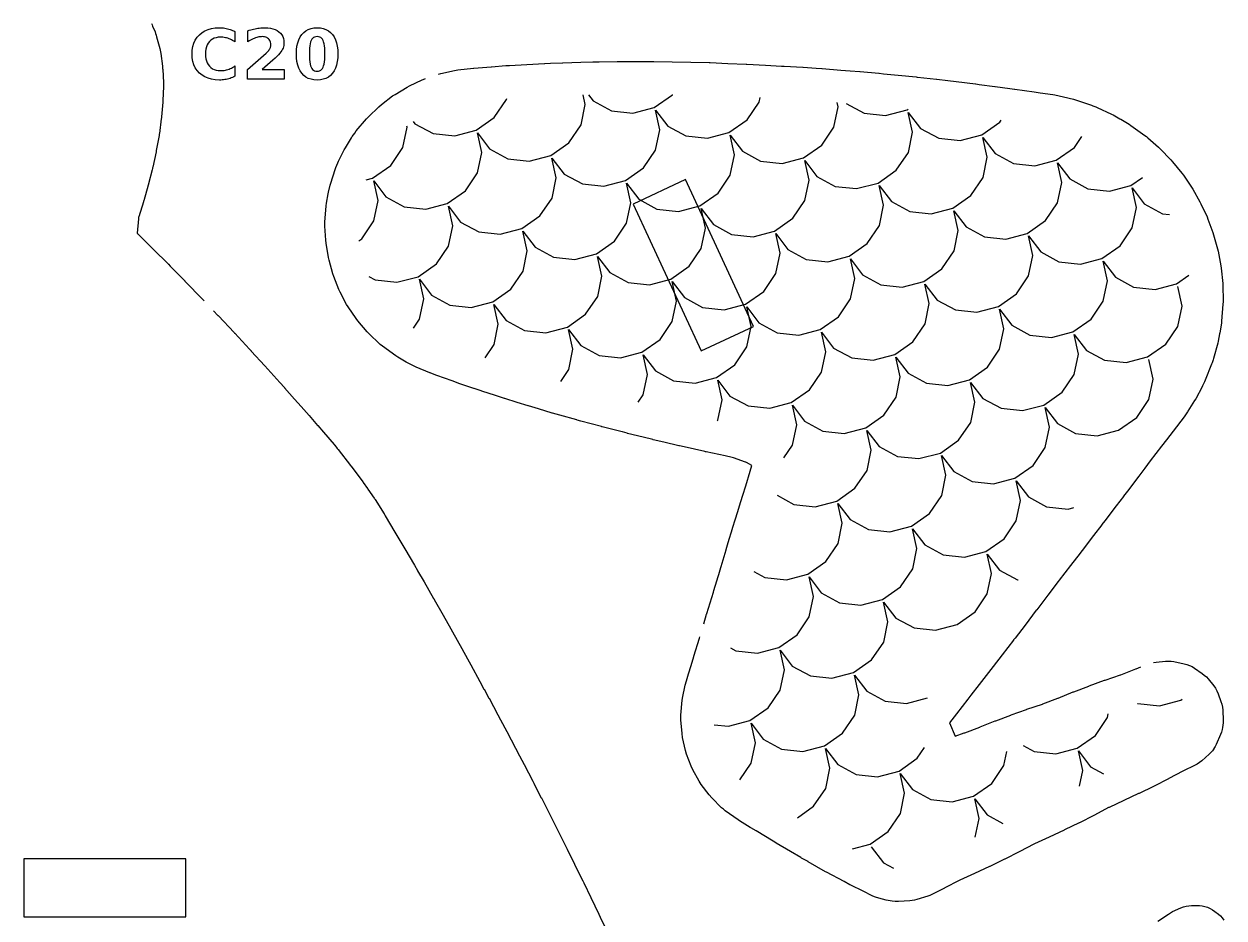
# Model space of a CAD drawing. Header units: millimetres. Extents: x 1 to 293, y 4 to 294.
# Drawn here: x 233.1 to 290.9, y 144 to 187.1 of the extents above; entities that cross this region are included whole.
import ezdxf

# ---------------------------------------------------------------- set-up
doc = ezdxf.new("R2010")
doc.units = ezdxf.units.MM
for name, color, linetype in [('CUT', 1, 'CONTINUOUS'), ('ENGRAVE', 5, 'CONTINUOUS'), ('SCORE', 7, 'CONTINUOUS')]:
    doc.layers.add(name, color=color, linetype=linetype)

msp = doc.modelspace()

# ---------------------------------------------------------------- linework, layer by layer
at = {"layer": 'CUT', "color": 1}
for points in [[(239.2527, 187.1338), (239.2786, 187.0772), (239.3031, 187.02), (239.4164, 186.7377), (239.4445, 186.6609), (239.4702, 186.5833), (239.4936, 186.5049), (239.644, 185.9376), (239.6631, 185.8551), (239.6796, 185.7721), (239.6934, 185.6885), (239.7735, 185.0875), (239.7795, 185.0337), (239.7845, 184.9797), (239.7884, 184.9257), (239.821, 184.2922), (239.8227, 184.231), (239.823, 184.1698), (239.822, 184.1086), (239.7951, 183.4385), (239.7936, 183.4098), (239.7918, 183.3811), (239.7897, 183.3524), (239.7306, 182.6423), (239.7273, 182.6087), (239.7237, 182.5752), (239.7196, 182.5417), (239.6248, 181.836), (239.6201, 181.8042), (239.6151, 181.7725), (239.6096, 181.7408), (239.4766, 181.0165), (239.4726, 180.9957), (239.4685, 180.975), (239.4642, 180.9542), (239.304, 180.2147), (239.2992, 180.1936), (239.2943, 180.1725), (239.2892, 180.1515), (239.2732, 180.0875), (239.1057, 179.4159), (239.0996, 179.3924), (239.0933, 179.3689), (239.0867, 179.3455), (238.872, 178.6009), (238.8676, 178.5859), (238.8631, 178.5709), (238.8585, 178.556), (238.6311, 177.8316), (238.6255, 177.8121), (238.6151, 177.758), (238.613, 177.7378), (238.5599, 177.0422), (238.5592, 177.0292), (238.5683, 177.0198), (239.2441, 176.3558), (239.2527, 176.3473), (239.3452, 176.2547), (240.0456, 175.5562), (240.0507, 175.5511), (240.0557, 175.546), (240.0608, 175.5409), (240.1454, 175.4547), (240.8464, 174.7437), (240.8513, 174.7387), (240.8561, 174.7338), (240.8609, 174.7289), (240.9329, 174.6543), (241.6454, 173.92), (241.6538, 173.9112), (241.7089, 173.8534), (241.7821, 173.7767)], [(253.0653, 184.6935), (253.1861, 184.7278), (253.8516, 184.8797), (254.0096, 184.906), (254.756, 184.9844), (254.7831, 184.987), (255.6154, 185.0573), (255.6226, 185.0579), (256.3223, 185.1133), (256.3278, 185.1137), (256.4549, 185.1232), (256.4877, 185.1253), (257.3323, 185.1677), (258.1872, 185.2127), (258.2027, 185.2134), (258.4669, 185.2242), (259.0505, 185.2497), (259.0704, 185.2504), (259.9307, 185.2751), (260.5148, 185.2915), (260.5191, 185.2916), (260.7922, 185.2984), (260.8137, 185.2988), (261.6799, 185.3063), (261.6838, 185.3064), (262.4605, 185.3109), (262.4641, 185.3109), (262.556, 185.3112), (262.5681, 185.3112), (263.4396, 185.306), (263.4544, 185.3059), (264.3231, 185.2911), (265.2236, 185.2753), (265.2271, 185.2752), (266.1047, 185.2575), (266.1277, 185.2568), (266.1502, 185.256), (266.1526, 185.2559), (267.0137, 185.2221), (267.8963, 185.1892), (267.9222, 185.188), (268.8188, 185.1372), (269.6034, 185.0921), (269.7244, 185.0851), (269.7263, 185.085), (270.6248, 185.0315), (270.6405, 185.0305), (271.2729, 184.9854), (271.5359, 184.968), (271.553, 184.9668), (272.4598, 184.8951), (272.9076, 184.8594), (273.3721, 184.822), (273.3805, 184.8213), (274.2884, 184.7426), (274.303, 184.7412), (274.5121, 184.7208), (275.2194, 184.651), (275.2209, 184.6508), (276.0787, 184.5652), (276.0801, 184.565), (276.1384, 184.5591), (276.1522, 184.5577), (277.0687, 184.4556), (277.0831, 184.4539), (277.6029, 184.3903), (278.0092, 184.3422), (278.0108, 184.342), (278.937, 184.2314), (278.9508, 184.2297), (279.1125, 184.2086), (279.8719, 184.1143), (279.8892, 184.112), (280.5969, 184.0147), (280.8141, 183.9861), (280.8304, 183.9839), (281.7665, 183.8489), (281.7688, 183.8486), (282.0551, 183.8068), (282.0571, 183.8065), (282.6728, 183.7157), (282.7598, 183.6999), (283.3967, 183.5624), (283.4566, 183.5481), (283.6696, 183.4917), (283.7526, 183.4669), (284.5267, 183.2074), (284.6006, 183.1802), (284.7387, 183.1247), (284.8032, 183.0967), (285.4933, 182.7761), (285.5769, 182.7337), (285.8996, 182.5553), (285.9455, 182.5288), (286.343, 182.288), (286.4286, 182.2316), (287.0973, 181.7529), (287.1787, 181.6898), (287.2144, 181.6599), (287.2368, 181.6406), (287.7634, 181.1785), (287.8432, 181.1023), (288.3583, 180.5689), (288.4329, 180.4848), (288.8881, 179.9263), (288.9575, 179.8332), (289.3519, 179.2529), (289.4094, 179.1604), (289.7544, 178.5516), (289.8042, 178.4547), (290.0974, 177.8223), (290.1391, 177.7217), (290.3808, 177.065), (290.4142, 176.9613), (290.6022, 176.2853), (290.6284, 176.1722), (290.7605, 175.4639), (290.7764, 175.3526), (290.8506, 174.6148), (290.8571, 174.5047), (290.8695, 173.8042), (290.8697, 173.7746), (290.8695, 173.7281), (290.8651, 173.6252), (290.7982, 172.8055), (290.786, 172.7037), (290.7128, 172.2448), (290.7035, 172.1926), (290.631, 171.8311), (290.6094, 171.7399), (290.4081, 171.006), (290.3877, 170.9387), (290.3408, 170.7975), (290.3139, 170.7235), (290.0116, 169.9651), (289.977, 169.8857), (289.8823, 169.6867), (289.8546, 169.6317), (289.5504, 169.0615), (289.5002, 168.9754), (289.1762, 168.4638), (289.1517, 168.4265), (289.0294, 168.2471), (288.9874, 168.1888), (288.4609, 167.4986), (288.4579, 167.4948), (288.1452, 167.088), (287.9099, 166.7815), (287.3636, 166.0682), (287.1042, 165.7238), (286.8164, 165.3417), (286.8128, 165.3369), (286.2672, 164.6192), (286.0752, 164.3661), (286.0721, 164.362), (285.7191, 163.9004), (285.1711, 163.1808), (285.1692, 163.1783), (285.034, 163.0016), (285.0305, 162.9971), (284.6216, 162.4676), (284.073, 161.7492), (284.0686, 161.7435), (283.9812, 161.6304), (283.5206, 161.0335), (283.5188, 161.0313), (282.9706, 160.324), (282.9658, 160.3177), (282.9203, 160.2574), (282.4221, 159.5985), (281.8924, 158.8989), (281.878, 158.8798), (281.8715, 158.8713), (281.3271, 158.1635), (280.8504, 157.5354), (280.8466, 157.5304), (280.7791, 157.4423), (280.7742, 157.436), (280.2269, 156.7306), (279.7914, 156.1627), (279.7871, 156.1571), (279.6747, 156.0121), (279.1248, 155.3023), (279.1207, 155.2971), (278.7164, 154.7806), (278.571, 154.5948), (278.5672, 154.5898), (278.0217, 153.8778), (277.6957, 153.4486), (277.9637, 152.8153), (278.3993, 152.9614), (278.4225, 152.9697), (279.1549, 153.2485), (279.1624, 153.2514), (279.8935, 153.5408), (279.9141, 153.5488), (280.6454, 153.8244), (280.6659, 153.8319), (281.4027, 154.0959), (281.4232, 154.1031), (282.1634, 154.3548), (282.1843, 154.3623), (282.9165, 154.6413), (282.9264, 154.6452), (283.6547, 154.9371), (283.6754, 154.9452), (284.4051, 155.2237), (284.4258, 155.2314), (285.1611, 155.4983), (285.1817, 155.5056), (285.9217, 155.7606), (285.9404, 155.7674), (286.6727, 156.0466), (286.6845, 156.0512), (286.9109, 156.1429)], [(265.8472, 158.2184), (265.9895, 158.6808), (265.9979, 158.7089), (266.0012, 158.7198), (266.3168, 159.7397), (266.342, 159.8228), (266.6194, 160.7595), (266.6228, 160.7708), (266.6868, 160.9801), (266.9259, 161.783), (266.9297, 161.7955), (267.0341, 162.1339), (267.2373, 162.8096), (267.2409, 162.8214), (267.384, 163.2817), (267.553, 163.8382), (267.5564, 163.8492), (267.7365, 164.4243), (267.8736, 164.8719), (268.0867, 165.5734), (268.088, 165.5778), (268.1696, 165.8432), (267.9078, 165.9938), (267.8857, 166.0051), (267.8627, 166.0144), (267.2835, 166.217), (267.2128, 166.237), (266.8814, 166.3099), (265.9645, 166.5039), (265.9386, 166.5096), (265.9022, 166.5181), (264.9152, 166.7394), (264.6789, 166.7918), (264.6584, 166.7965), (263.9256, 166.971), (263.4193, 167.0898), (263.3978, 167.095), (262.9324, 167.2124), (262.1817, 167.3974), (262.1573, 167.4036), (261.9332, 167.4634), (261.9271, 167.465), (260.9614, 167.7118), (260.9372, 167.7182), (260.9249, 167.7216), (259.9245, 167.9906), (259.7529, 168.036), (259.7294, 168.0424), (258.9101, 168.2752), (258.5706, 168.37), (258.5462, 168.377), (257.8891, 168.574), (257.4114, 168.7146), (257.3861, 168.7223), (256.8622, 168.8879), (256.2747, 169.0688), (256.2462, 169.078), (255.826, 169.2177), (255.8186, 169.2202), (255.1581, 169.4306), (255.1222, 169.4426), (254.7844, 169.5608), (254.7766, 169.5634), (254.0603, 169.8034), (254.0228, 169.8166), (253.7338, 169.9231), (253.7257, 169.926), (252.9857, 170.1869), (252.9463, 170.2015), (252.6786, 170.3054), (252.6566, 170.3142), (251.9947, 170.5847), (251.8929, 170.6314), (251.585, 170.7884), (251.5136, 170.8277), (251.1202, 171.0597), (251.0159, 171.1279), (250.372, 171.5934), (250.267, 171.6777), (250.2622, 171.6819), (250.2264, 171.715), (249.7351, 172.1849), (249.6411, 172.2846), (249.1886, 172.8162), (249.102, 172.9297), (248.7221, 173.4869), (248.6466, 173.6119), (248.3352, 174.1968), (248.2733, 174.3304), (248.0282, 174.9459), (247.9816, 175.0844), (247.8019, 175.7344), (247.7712, 175.8738), (247.6579, 176.5627), (247.6426, 176.6988), (247.6015, 177.3774), (247.5994, 177.4261), (247.5993, 177.4325), (247.6028, 177.5671), (247.6636, 178.3593), (247.6789, 178.483), (247.7561, 178.9331), (247.7724, 179.013), (247.8514, 179.3494), (247.8816, 179.4574), (248.0913, 180.1016), (248.1269, 180.1983), (248.2207, 180.4254), (248.259, 180.5097), (248.5288, 181.053), (248.5868, 181.1576), (248.8782, 181.6325), (248.9164, 181.6913), (249.0363, 181.8655), (249.1117, 181.9648), (249.5991, 182.548), (249.6934, 182.6496), (250.1909, 183.1328), (250.3202, 183.2434), (250.8637, 183.6512), (250.9792, 183.7287), (251.5558, 184.074), (251.6805, 184.14), (252.2853, 184.4204), (252.4162, 184.4729), (252.4498, 184.4844)], [(242.2311, 173.3067), (242.4466, 173.0811), (242.4537, 173.0736), (242.4735, 173.0525), (243.2275, 172.2514), (243.2482, 172.2294), (243.2549, 172.2223), (243.97, 171.4513), (244.0484, 171.3667), (244.0552, 171.3593), (244.702, 170.651), (244.8492, 170.4896), (244.8556, 170.4825), (245.4237, 169.8507), (245.6502, 169.5984), (245.656, 169.592), (246.1361, 169.0504), (246.4508, 168.6949), (246.4564, 168.6886), (246.8397, 168.2501), (247.2514, 167.7783), (247.2567, 167.7723), (247.5347, 167.4498), (248.0434, 166.8589), (248.0526, 166.848), (248.0619, 166.837), (248.071, 166.8261), (248.1984, 166.6715), (248.2118, 166.6549), (248.2252, 166.6382), (248.2384, 166.6214), (248.831, 165.8536), (248.8352, 165.8482), (248.8393, 165.8428), (248.8435, 165.8373), (248.8554, 165.8215), (248.86, 165.8154), (249.4224, 165.0624), (249.4314, 165.0502), (249.4403, 165.038), (249.4491, 165.0257), (249.6512, 164.742), (249.658, 164.7323), (249.6648, 164.7226), (249.6715, 164.7129), (249.9745, 164.2711), (249.9879, 164.2511), (250.0012, 164.231), (250.0143, 164.2108), (250.4556, 163.5147), (250.4609, 163.5063), (250.4662, 163.4978), (250.4715, 163.4893), (250.4948, 163.4514), (250.4999, 163.4429), (250.505, 163.4345), (250.51, 163.426), (250.9756, 162.6413), (250.9774, 162.6381), (251.2623, 162.1549), (251.2647, 162.1508), (251.4471, 161.8388), (251.9142, 161.0385), (252.0621, 160.7853), (252.0649, 160.7807), (252.3784, 160.2391), (252.3793, 160.2375), (252.8391, 159.4407), (252.841, 159.4374), (252.8629, 159.3991), (252.8652, 159.3952), (253.2941, 158.6412), (253.2965, 158.6369), (253.6634, 157.9864), (253.6654, 157.9828), (253.7444, 157.8417), (253.7473, 157.8364), (254.1892, 157.0386), (254.1905, 157.0362), (254.4634, 156.541), (254.4658, 156.5368), (254.6291, 156.2379), (255.0686, 155.4367), (255.264, 155.0799), (255.2658, 155.0766), (255.5036, 154.6397), (255.5058, 154.6357), (255.9345, 153.8413), (255.9377, 153.8354), (256.0645, 153.5977), (256.0663, 153.5943), (256.3605, 153.0388), (256.3625, 153.0349), (256.7823, 152.2359), (256.8643, 152.0796), (256.8665, 152.0753), (257.1991, 151.4355), (257.6142, 150.6351), (257.6651, 150.537), (257.6667, 150.534), (258.025, 149.838), (258.027, 149.8342), (258.4316, 149.042), (258.4356, 149.034), (258.4661, 148.9734), (258.4672, 148.9712), (258.8345, 148.2368), (258.8361, 148.2334), (259.2331, 147.4339), (259.2662, 147.3675), (259.2672, 147.3654), (259.6283, 146.6358), (259.6296, 146.6332), (260.0216, 145.8369), (260.0235, 145.833), (260.0667, 145.7445), (260.0674, 145.743), (260.4106, 145.038), (260.4132, 145.0326), (260.7947, 144.2396), (260.7982, 144.2323), (260.8671, 144.0869), (260.8678, 144.0853), (261.1752, 143.4341)], [(287.5218, 156.3614), (287.6478, 156.3794), (288.0949, 156.4212), (288.2271, 156.4271), (288.3612, 156.42), (288.4921, 156.4001), (288.9895, 156.2994), (289.1213, 156.2658), (289.2509, 156.2184), (289.375, 156.1584), (289.491, 156.0871), (289.8603, 155.8338), (289.9659, 155.7535), (290.0645, 155.6621), (290.1525, 155.5628), (290.4175, 155.2324), (290.5027, 155.1136), (290.5757, 154.9846), (290.6335, 154.8503), (290.7677, 154.4854), (290.8097, 154.3499), (290.8376, 154.2089), (290.8505, 154.0676), (290.8699, 153.5685), (290.8695, 153.4542), (290.8593, 153.3388), (290.8398, 153.2262), (290.82, 153.1354), (290.7851, 153.006), (290.7376, 152.8807), (290.5328, 152.4119), (290.4835, 152.3107), (290.426, 152.2139), (290.4188, 152.2029), (290.3515, 152.1088), (290.2754, 152.0195), (290.1931, 151.9381), (289.8406, 151.6183), (289.7348, 151.5316), (289.6192, 151.4549), (289.4981, 151.3911), (288.9687, 151.1457), (288.9367, 151.1298), (288.2595, 150.7664), (288.2356, 150.7539), (287.5449, 150.401), (287.5217, 150.3894), (286.8238, 150.0498), (286.8013, 150.0391), (286.0863, 149.7075), (285.3773, 149.3788), (285.3476, 149.3641), (284.6671, 149.0026), (284.6445, 148.9909), (283.9516, 148.6396), (283.9296, 148.6287), (283.2299, 148.2899), (283.2085, 148.2798), (282.4931, 147.9489), (281.7826, 147.6195), (281.7549, 147.6058), (281.0715, 147.2461), (281.05, 147.2351), (280.3551, 146.8851), (280.3342, 146.8748), (279.6329, 146.5369), (279.6126, 146.5273), (278.8969, 146.1971), (278.1849, 145.867), (278.159, 145.8542), (277.473, 145.496), (277.4526, 145.4856), (276.8377, 145.1778), (276.7396, 145.1334), (276.6383, 145.097), (276.1206, 144.9339), (276.0114, 144.9044), (275.8986, 144.8838), (275.786, 144.8729), (275.2264, 144.842), (275.0803, 144.8419), (274.935, 144.8574), (274.6409, 144.905), (274.4565, 144.9484), (274.1734, 145.0367), (274.0688, 145.0741), (273.9676, 145.1199), (273.529, 145.3405), (273.5229, 145.3435), (272.9412, 145.628), (272.8917, 145.6535), (272.6186, 145.8014), (271.7595, 146.2591), (271.7227, 146.2795), (270.8833, 146.7612), (270.8746, 146.7662), (270.5627, 146.9384), (270.525, 146.9601), (270.0352, 147.2518), (270.0281, 147.256), (269.3472, 147.6492), (269.3184, 147.6663), (269.1905, 147.7445), (268.3692, 148.2421), (268.1204, 148.3897), (268.0944, 148.4055), (267.576, 148.7294), (267.5121, 148.7719), (266.888, 149.2135), (266.7972, 149.2837), (266.7126, 149.3613), (266.2411, 149.8326), (266.1183, 149.9739), (265.7329, 150.4855), (265.6303, 150.6436), (265.3288, 151.1895), (265.2496, 151.3605), (265.0278, 151.9434), (264.9734, 152.1238), (264.832, 152.7486), (264.8036, 152.9336), (264.7486, 153.598), (264.744, 153.7127), (264.7491, 153.8274), (264.8116, 154.5451), (264.8371, 154.7131), (264.9386, 155.1801), (264.9599, 155.2648), (265.0636, 155.6264), (265.0687, 155.6435), (265.2907, 156.3807), (265.3695, 156.651), (265.3742, 156.6666), (265.6384, 157.534), (265.657, 157.5969)], [(287.7182, 143.8932), (288.2334, 144.24), (288.3329, 144.301), (288.4373, 144.3531), (288.8346, 144.5307), (288.9587, 144.579), (289.0887, 144.6154), (289.2216, 144.6389), (289.3543, 144.6491), (289.5922, 144.6556), (289.726, 144.6527), (289.8606, 144.6364), (289.993, 144.6069), (290.1218, 144.5646), (290.2458, 144.5097), (290.3638, 144.4429), (290.4732, 144.3659), (290.6427, 144.2334), (290.741, 144.1488), (290.832, 144.0538), (290.9135, 143.9506)]]:
    msp.add_lwpolyline(points, dxfattribs=at)
for points in [[(264.9748, 179.6184), (262.4435, 178.445), (265.7198, 171.3775), (268.2511, 172.5509), (264.9748, 179.6184)], [(233.105, 146.895), (233.105, 144.105), (240.895, 144.105), (240.895, 146.895), (233.105, 146.895)]]:
    msp.add_lwpolyline(points, close=True, dxfattribs=at)
at = {"layer": 'ENGRAVE', "color": 5}
for points in [[(243.2099, 184.568), (243.1511, 184.5418), (243.0916, 184.5181), (243.0312, 184.4968), (242.9701, 184.478), (242.9081, 184.4616), (242.8452, 184.4476), (242.7815, 184.4362), (242.7168, 184.4274), (242.6513, 184.421), (242.5848, 184.4172), (242.5175, 184.416), (242.3221, 184.4254), (242.1408, 184.4537), (241.9734, 184.5008), (241.8201, 184.5668), (241.6808, 184.6516), (241.5555, 184.7553), (241.4471, 184.8752), (241.3584, 185.0084), (241.2894, 185.1551), (241.2401, 185.3152), (241.2106, 185.4888), (241.2007, 185.6757), (241.2106, 185.8632), (241.2401, 186.0372), (241.2894, 186.1976), (241.3584, 186.3445), (241.4471, 186.4779), (241.5555, 186.5978), (241.6808, 186.7015), (241.8201, 186.7863), (241.9734, 186.8523), (242.1408, 186.8994), (242.3221, 186.9277), (242.5175, 186.9371), (242.5848, 186.9359), (242.6513, 186.9321), (242.7168, 186.9257), (242.7815, 186.9169), (242.8452, 186.9055), (242.9081, 186.8916), (242.9701, 186.8752), (243.0312, 186.8563), (243.0916, 186.835), (243.1511, 186.8113), (243.2099, 186.7851), (243.2678, 186.7565), (243.2678, 186.2535), (243.2099, 186.2914), (243.1522, 186.3257), (243.0948, 186.3565), (243.0377, 186.3838), (242.9809, 186.4075), (242.9244, 186.4277), (242.8674, 186.4446), (242.8095, 186.4584), (242.7506, 186.4692), (242.6907, 186.4769), (242.6298, 186.4815), (242.5679, 186.483), (242.4601, 186.4771), (242.3603, 186.4592), (242.2684, 186.4293), (242.1845, 186.3876), (242.1086, 186.3338), (242.0406, 186.2682), (241.9819, 186.1921), (241.9339, 186.1069), (241.8965, 186.0127), (241.8698, 185.9094), (241.8538, 185.7971), (241.8485, 185.6757), (241.8538, 185.5549), (241.8698, 185.443), (241.8965, 185.3401), (241.9339, 185.2461), (241.9819, 185.161), (242.0406, 185.0849), (242.1086, 185.0193), (242.1845, 184.9656), (242.2684, 184.9238), (242.3603, 184.894), (242.4601, 184.8761), (242.5679, 184.8701), (242.6298, 184.8716), (242.6907, 184.8762), (242.7506, 184.8839), (242.8095, 184.8947), (242.8674, 184.9085), (242.9244, 184.9254), (242.9809, 184.9456), (243.0377, 184.9694), (243.0948, 184.9966), (243.1522, 185.0274), (243.2099, 185.0617), (243.2678, 185.0996), (243.2678, 184.5966), (243.2099, 184.568)], [(245.644, 184.4632), (243.878, 184.4632), (243.878, 184.9238), (244.765, 185.7067), (244.8029, 185.7423), (244.8374, 185.7777), (244.8684, 185.8129), (244.896, 185.8477), (244.9201, 185.8823), (244.9408, 185.9166), (244.9582, 185.951), (244.9725, 185.9859), (244.9836, 186.0212), (244.9915, 186.057), (244.9962, 186.0932), (244.9978, 186.1298), (244.9946, 186.185), (244.985, 186.2364), (244.9691, 186.2841), (244.9468, 186.3281), (244.9181, 186.3683), (244.883, 186.4049), (244.8427, 186.4367), (244.7981, 186.4628), (244.7494, 186.483), (244.6964, 186.4975), (244.6392, 186.5062), (244.5779, 186.5091), (244.5283, 186.5073), (244.4771, 186.5021), (244.4245, 186.4934), (244.3703, 186.4812), (244.3145, 186.4656), (244.2572, 186.4464), (244.1985, 186.4238), (244.1384, 186.3979), (244.077, 186.3685), (244.0142, 186.3357), (243.95, 186.2996), (243.8845, 186.2601), (243.8845, 186.7939), (243.9549, 186.8163), (244.025, 186.8369), (244.0949, 186.8556), (244.1645, 186.8724), (244.2338, 186.8874), (244.3028, 186.9005), (244.3715, 186.9117), (244.4397, 186.9209), (244.5075, 186.928), (244.5748, 186.9331), (244.6417, 186.9361), (244.7081, 186.9371), (244.8481, 186.9318), (244.9773, 186.9158), (245.0957, 186.8891), (245.2032, 186.8518), (245.3, 186.8038), (245.386, 186.7451), (245.4598, 186.6769), (245.5203, 186.6002), (245.5673, 186.5152), (245.6008, 186.4217), (245.621, 186.3199), (245.6277, 186.2096), (245.6248, 186.1442), (245.6163, 186.0802), (245.602, 186.0177), (245.5821, 185.9568), (245.5565, 185.8973), (245.5251, 185.8393), (245.4847, 185.7789), (245.4316, 185.7119), (245.366, 185.6385), (245.2879, 185.5587), (245.1971, 185.4723), (245.0938, 185.3795), (244.5746, 184.9238), (245.644, 184.9238), (245.644, 184.4632)], [(248.1617, 185.1409), (248.1111, 184.9932), (248.046, 184.8609), (247.9664, 184.7439), (247.8735, 184.6437), (247.7686, 184.5617), (247.6515, 184.498), (247.5223, 184.4524), (247.3809, 184.4251), (247.2275, 184.416), (247.0735, 184.4251), (246.9318, 184.4524), (246.8023, 184.498), (246.6849, 184.5617), (246.5798, 184.6437), (246.4869, 184.7439), (246.4073, 184.8609), (246.3422, 184.9932), (246.2916, 185.1409), (246.2554, 185.3038), (246.2337, 185.4821), (246.2265, 185.6757), (246.2337, 185.8699), (246.2554, 186.0486), (246.2916, 186.2118), (246.3422, 186.3597), (246.4073, 186.4921), (246.4869, 186.6092), (246.5798, 186.7094), (246.6849, 186.7914), (246.8023, 186.8552), (246.9318, 186.9007), (247.0735, 186.928), (247.2275, 186.9371), (247.3809, 186.928), (247.5223, 186.9007), (247.6515, 186.8552), (247.7686, 186.7914), (247.8735, 186.7094), (247.9664, 186.6092), (248.046, 186.4921), (248.1111, 186.3597), (248.1617, 186.2118), (248.1979, 186.0486), (248.2196, 185.8699), (248.2268, 185.6757), (248.2196, 185.4821), (248.1979, 185.3038), (248.1617, 185.1409)], [(247.5788, 186.069), (247.5622, 186.1685), (247.5409, 186.2531), (247.5148, 186.3227), (247.483, 186.3797), (247.4449, 186.4263), (247.4002, 186.4625), (247.3491, 186.4884), (247.2915, 186.5039), (247.2275, 186.5091), (247.1634, 186.5039), (247.1058, 186.4884), (247.0545, 186.4625), (247.0097, 186.4263), (246.9714, 186.3797), (246.9394, 186.3227), (246.913, 186.2531), (246.8915, 186.1685), (246.8747, 186.069), (246.8627, 185.9545), (246.8555, 185.8251), (246.8531, 185.6806), (246.8555, 185.5346), (246.8627, 185.4038), (246.8747, 185.288), (246.8915, 185.1873), (246.913, 185.1017), (246.9394, 185.0312), (246.9714, 184.9735), (247.0097, 184.9263), (247.0545, 184.8896), (247.1058, 184.8634), (247.1634, 184.8477), (247.2275, 184.8424), (247.291, 184.8477), (247.3483, 184.8634), (247.3992, 184.8896), (247.4438, 184.9263), (247.482, 184.9735), (247.5139, 185.0312), (247.5403, 185.1017), (247.5619, 185.1873), (247.5786, 185.288), (247.5906, 185.4038), (247.5978, 185.5346), (247.6002, 185.6806), (247.5978, 185.8251), (247.5907, 185.9545), (247.5788, 186.069)]]:
    msp.add_lwpolyline(points, close=True, dxfattribs=at)
at = {"layer": 'SCORE', "color": 7}
for points in [[(251.8596, 182.4201), (251.9392, 182.3158), (252.8177, 181.8381), (253.8528, 181.7265), (254.8868, 181.9982), (255.7623, 182.6117), (256.3461, 183.4737), (256.3591, 183.5362)], [(254.9446, 181.8735), (255.5329, 181.1022), (256.4114, 180.6244), (257.4465, 180.5129), (258.4805, 180.7846), (259.356, 181.3981), (259.9398, 182.2601), (260.1429, 183.2393), (260.041, 183.7026)], [(260.2982, 183.7098), (260.5228, 183.4154), (261.4013, 182.9376), (262.4364, 182.8261), (263.4704, 183.0978), (264.3459, 183.7113), (264.3488, 183.7154)], [(263.5282, 182.973), (264.1165, 182.2017), (264.995, 181.724), (266.0301, 181.6125), (267.0641, 181.8841), (267.9397, 182.4977), (268.5234, 183.3596), (268.5679, 183.5738)], [(267.1219, 181.7594), (267.7102, 180.9881), (268.5887, 180.5104), (269.6238, 180.3988), (270.6578, 180.6705), (271.5334, 181.284), (272.1172, 182.146), (272.3203, 183.1252), (272.2753, 183.3298)], [(272.7117, 183.295), (273.5787, 182.8235), (274.6137, 182.712), (275.6477, 182.9837), (275.6998, 183.0202)], [(258.5383, 180.6598), (259.1266, 179.8886), (260.0051, 179.4108), (261.0402, 179.2993), (262.0742, 179.571), (262.9497, 180.1845), (263.5335, 181.0465), (263.7367, 182.0257), (263.5282, 182.973)], [(270.7157, 180.5458), (271.3039, 179.7745), (272.1825, 179.2967), (273.2175, 179.1852), (274.2515, 179.4569), (275.1271, 180.0704), (275.7109, 180.9324), (275.914, 181.9116), (275.7056, 182.8589)], [(275.7056, 182.8589), (276.2938, 182.0877), (277.1724, 181.6099), (278.2074, 181.4984), (279.2415, 181.7701), (280.117, 182.3836), (280.1835, 182.4817)], [(249.5863, 179.6034), (249.8969, 179.685), (250.7724, 180.2986), (251.3562, 181.1605), (251.5593, 182.1397), (251.5472, 182.1949)], [(249.9547, 179.5603), (250.543, 178.789), (251.4215, 178.3113), (252.4566, 178.1997), (253.4906, 178.4714), (254.3661, 179.0849), (254.9499, 179.9469), (255.153, 180.9261), (254.9446, 181.8735)], [(262.132, 179.4462), (262.7203, 178.675), (263.5988, 178.1972), (264.6339, 178.0857), (265.6679, 178.3573), (266.5435, 178.9709), (267.1272, 179.8328), (267.3304, 180.812), (267.1219, 181.7594)], [(274.3094, 179.3321), (274.8976, 178.5609), (275.7762, 178.0831), (276.8112, 177.9716), (277.8453, 178.2433), (278.7208, 178.8568), (279.3046, 179.7188), (279.5077, 180.698), (279.2993, 181.6453)], [(279.2993, 181.6453), (279.8876, 180.8741), (280.7661, 180.3963), (281.8012, 180.2848), (282.8352, 180.5564), (283.7107, 181.17), (284.0676, 181.6969)], [(253.5484, 178.3467), (254.1367, 177.5754), (255.0152, 177.0976), (256.0503, 176.9861), (257.0843, 177.2578), (257.9598, 177.8713), (258.5436, 178.7333), (258.7467, 179.7125), (258.5383, 180.6598)], [(265.7257, 178.2326), (266.314, 177.4613), (267.1925, 176.9836), (268.2276, 176.872), (269.2616, 177.1437), (270.1372, 177.7572), (270.721, 178.6192), (270.9241, 179.5984), (270.7157, 180.5458)], [(277.9031, 178.1185), (278.4914, 177.3473), (279.3699, 176.8695), (280.405, 176.758), (281.439, 177.0296), (282.3145, 177.6432), (282.8983, 178.5052), (283.1014, 179.4843), (282.893, 180.4317)], [(282.893, 180.4317), (283.4813, 179.6604), (284.3598, 179.1827), (285.3949, 179.0711), (286.4289, 179.3428), (286.9799, 179.729)], [(249.2358, 176.6734), (249.3762, 176.7718), (249.96, 177.6338), (250.1631, 178.6129), (249.9547, 179.5603)], [(257.1421, 177.133), (257.7304, 176.3618), (258.6089, 175.884), (259.644, 175.7725), (260.678, 176.0442), (261.5535, 176.6577), (262.1373, 177.5197), (262.3405, 178.4989), (262.132, 179.4462)], [(269.3195, 177.019), (269.9077, 176.2477), (270.7863, 175.7699), (271.8213, 175.6584), (272.8553, 175.9301), (273.7309, 176.5436), (274.3147, 177.4056), (274.5178, 178.3848), (274.3094, 179.3321)], [(281.4968, 176.9049), (282.0851, 176.1336), (282.9636, 175.6559), (283.9987, 175.5443), (285.0327, 175.816), (285.9082, 176.4296), (286.492, 177.2915), (286.6951, 178.2707), (286.4867, 179.2181)], [(286.4867, 179.2181), (287.075, 178.4468), (287.9535, 177.969), (288.2951, 177.9322)], [(249.7225, 174.9491), (250.0253, 174.7845), (251.0604, 174.6729), (252.0944, 174.9446), (252.9699, 175.5582), (253.5537, 176.4201), (253.7568, 177.3993), (253.5484, 178.3467)], [(260.7358, 175.9194), (261.3241, 175.1482), (262.2026, 174.6704), (263.2377, 174.5589), (264.2717, 174.8305), (265.1473, 175.4441), (265.731, 176.3061), (265.9342, 177.2853), (265.7257, 178.2326)], [(272.9132, 175.8053), (273.5014, 175.0341), (274.38, 174.5563), (275.415, 174.4448), (276.4491, 174.7165), (277.3246, 175.33), (277.9084, 176.192), (278.1115, 177.1712), (277.9031, 178.1185)], [(252.1522, 174.8199), (252.7405, 174.0486), (253.619, 173.5708), (254.6541, 173.4593), (255.6881, 173.731), (256.5636, 174.3445), (257.1474, 175.2065), (257.3505, 176.1857), (257.1421, 177.133)], [(264.3295, 174.7058), (264.9178, 173.9345), (265.7963, 173.4568), (266.8314, 173.3452), (267.8654, 173.6169), (268.741, 174.2305), (269.3248, 175.0924), (269.5279, 176.0716), (269.3195, 177.019)], [(276.5069, 174.5917), (277.0951, 173.8205), (277.9737, 173.3427), (279.0088, 173.2312), (280.0428, 173.5028), (280.9183, 174.1164), (281.5021, 174.9784), (281.7052, 175.9576), (281.4968, 176.9049)], [(255.7459, 173.6062), (256.3342, 172.835), (257.2127, 172.3572), (258.2478, 172.2457), (259.2818, 172.5174), (260.1573, 173.1309), (260.7411, 173.9929), (260.9443, 174.9721), (260.7358, 175.9194)], [(267.9233, 173.4922), (268.5115, 172.7209), (269.3901, 172.2431), (270.4251, 172.1316), (271.4591, 172.4033), (272.3347, 173.0168), (272.9185, 173.8788), (273.1216, 174.858), (272.9132, 175.8053)], [(280.1006, 173.3781), (280.6889, 172.6068), (281.5674, 172.1291), (282.6025, 172.0175), (283.6365, 172.2892), (284.512, 172.9028), (285.0958, 173.7647), (285.2989, 174.7439), (285.0905, 175.6913)], [(285.0905, 175.6913), (285.6788, 174.92), (286.5573, 174.4422), (287.5924, 174.3307), (288.6264, 174.6024), (289.2266, 175.023)], [(251.8632, 172.4588), (252.1575, 172.8933), (252.3606, 173.8725), (252.1522, 174.8199)], [(259.3396, 172.3926), (259.9279, 171.6214), (260.8064, 171.1436), (261.8415, 171.0321), (262.8755, 171.3038), (263.7511, 171.9173), (264.3348, 172.7793), (264.538, 173.7585), (264.3295, 174.7058)], [(271.517, 172.2786), (272.1052, 171.5073), (272.9838, 171.0295), (274.0188, 170.918), (275.0529, 171.1897), (275.9284, 171.8032), (276.5122, 172.6652), (276.7153, 173.6444), (276.5069, 174.5917)], [(283.6943, 172.1645), (284.2826, 171.3932), (285.1611, 170.9155), (286.1962, 170.8039), (287.2302, 171.0756), (288.1057, 171.6891), (288.6895, 172.5511), (288.8927, 173.5303), (288.6842, 174.4776)], [(255.3195, 171.0422), (255.7512, 171.6797), (255.9543, 172.6589), (255.7459, 173.6062)], [(262.9333, 171.179), (263.5216, 170.4077), (264.4001, 169.93), (265.4352, 169.8184), (266.4692, 170.0901), (267.3448, 170.7037), (267.9286, 171.5656), (268.1317, 172.5448), (267.9233, 173.4922)], [(275.1107, 171.0649), (275.6989, 170.2937), (276.5775, 169.8159), (277.6126, 169.7044), (278.6466, 169.9761), (279.5221, 170.5896), (280.1059, 171.4516), (280.309, 172.4308), (280.1006, 173.3781)], [(258.9597, 169.8973), (259.3449, 170.4661), (259.5481, 171.4453), (259.3396, 172.3926)], [(266.5271, 169.9654), (267.1153, 169.1941), (267.9939, 168.7164), (269.0289, 168.6048), (270.0629, 168.8765), (270.9385, 169.49), (271.5223, 170.352), (271.7254, 171.3312), (271.517, 172.2786)], [(278.7044, 169.8513), (279.2927, 169.08), (280.1712, 168.6023), (281.2063, 168.4907), (282.2403, 168.7624), (283.1158, 169.376), (283.6996, 170.2379), (283.9027, 171.2171), (283.6943, 172.1645)], [(262.6952, 168.893), (262.9386, 169.2525), (263.1418, 170.2317), (262.9333, 171.179)], [(270.1208, 168.7518), (270.709, 167.9805), (271.5876, 167.5027), (272.6226, 167.3912), (273.6567, 167.6629), (274.5322, 168.2764), (275.116, 169.1384), (275.3191, 170.1176), (275.1107, 171.0649)], [(282.2981, 168.6377), (282.8864, 167.8664), (283.7649, 167.3887), (284.8, 167.2771), (285.834, 167.5488), (286.7095, 168.1623), (287.2933, 169.0243), (287.4965, 170.0035), (287.288, 170.9509)], [(266.5055, 167.9993), (266.5324, 168.0388), (266.7355, 169.018), (266.5271, 169.9654)], [(273.7145, 167.5381), (274.3027, 166.7669), (275.1813, 166.2891), (276.2164, 166.1776), (277.2504, 166.4493), (278.1259, 167.0628), (278.7097, 167.9248), (278.9128, 168.904), (278.7044, 169.8513)], [(269.7167, 166.2207), (270.1261, 166.8252), (270.3292, 167.8044), (270.1208, 168.7518)], [(277.3082, 166.3245), (277.8965, 165.5532), (278.775, 165.0755), (279.8101, 164.964), (280.8441, 165.2356), (281.7196, 165.8492), (282.3034, 166.7111), (282.5065, 167.6903), (282.2981, 168.6377)], [(269.3813, 164.4165), (270.1914, 163.9759), (271.2264, 163.8644), (272.2605, 164.1361), (273.136, 164.7496), (273.7198, 165.6116), (273.9229, 166.5908), (273.7145, 167.5381)], [(272.3183, 164.0113), (272.9065, 163.2401), (273.7851, 162.7623), (274.8202, 162.6508), (275.8542, 162.9225), (276.7297, 163.536), (277.3135, 164.398), (277.5166, 165.3772), (277.3082, 166.3245)], [(275.912, 162.7977), (276.5003, 162.0265), (277.3788, 161.5487), (278.4139, 161.4372), (279.4479, 161.7088), (280.3234, 162.3224), (280.9072, 163.1843), (281.1103, 164.1635), (280.9019, 165.1109)], [(280.9019, 165.1109), (281.4902, 164.3396), (282.3687, 163.8619), (283.4038, 163.7503), (283.6778, 163.8223)], [(268.2589, 160.7408), (268.7952, 160.4491), (269.8302, 160.3376), (270.8643, 160.6093), (271.7398, 161.2228), (272.3236, 162.0848), (272.5267, 163.064), (272.3183, 164.0113)], [(270.9221, 160.4845), (271.5103, 159.7133), (272.3889, 159.2355), (273.424, 159.124), (274.458, 159.3957), (275.3335, 160.0092), (275.9173, 160.8712), (276.1204, 161.8504), (275.912, 162.7977)], [(274.5158, 159.2709), (275.1041, 158.4997), (275.9826, 158.0219), (277.0177, 157.9104), (278.0517, 158.182), (278.9272, 158.7956), (279.511, 159.6576), (279.7141, 160.6368), (279.5057, 161.5841)], [(279.5057, 161.5841), (280.094, 160.8128), (280.9725, 160.3351), (281.0019, 160.3319)], [(267.1412, 157.0625), (267.399, 156.9223), (268.434, 156.8108), (269.4681, 157.0825), (270.3436, 157.696), (270.9274, 158.558), (271.1305, 159.5372), (270.9221, 160.4845)], [(269.5259, 156.9577), (270.1141, 156.1865), (270.9927, 155.7087), (272.0278, 155.5972), (273.0618, 155.8689), (273.9373, 156.4824), (274.5211, 157.3444), (274.7242, 158.3236), (274.5158, 159.2709)], [(266.3488, 153.3583), (267.0378, 153.284), (268.0719, 153.5557), (268.9474, 154.1692), (269.5312, 155.0312), (269.7343, 156.0104), (269.5259, 156.9577)], [(268.1297, 153.431), (268.7179, 152.6597), (269.5965, 152.1819), (270.6316, 152.0704), (271.6656, 152.3421), (272.5411, 152.9556), (273.1249, 153.8176), (273.328, 154.7968), (273.1196, 155.7441)], [(273.1196, 155.7441), (273.7079, 154.9729), (274.5864, 154.4951), (275.6215, 154.3836), (276.6292, 154.6483)], [(286.7479, 154.3897), (286.7637, 154.381), (287.7988, 154.2695), (288.8328, 154.5412), (288.8959, 154.5854)], [(281.2329, 152.362), (281.7738, 152.0679), (282.8089, 151.9563), (283.8429, 152.228), (284.7185, 152.8415), (285.3022, 153.7035), (285.3405, 153.8879)], [(267.5946, 150.7066), (268.135, 151.5044), (268.3381, 152.4836), (268.1297, 153.431)], [(270.3633, 148.8811), (271.1449, 149.4288), (271.7287, 150.2908), (271.9318, 151.27), (271.7234, 152.2173)], [(271.7234, 152.2173), (272.3117, 151.4461), (273.1902, 150.9683), (274.2253, 150.8568), (275.2593, 151.1285), (276.1348, 151.742), (276.4874, 152.2625)], [(275.3171, 151.0037), (275.9054, 150.2324), (276.7839, 149.7547), (277.819, 149.6432), (278.853, 149.9148), (279.7285, 150.5284), (280.3123, 151.3903), (280.453, 152.0684)], [(283.9007, 152.1033), (284.489, 151.332), (285.1134, 150.9925)], [(283.9538, 150.4071), (284.1092, 151.1559), (283.9007, 152.1033)], [(273.0099, 147.3775), (273.8631, 147.6017), (274.7386, 148.2152), (275.3224, 149.0772), (275.5255, 150.0564), (275.3171, 151.0037)], [(278.9108, 149.7901), (279.4991, 149.0188), (280.2642, 148.6028)], [(278.9338, 147.9486), (279.1193, 148.8427), (278.9108, 149.7901)], [(273.9209, 147.4769), (274.5092, 146.7057), (274.9904, 146.4439)]]:
    msp.add_lwpolyline(points, dxfattribs=at)

doc.saveas('drawing.dxf')
